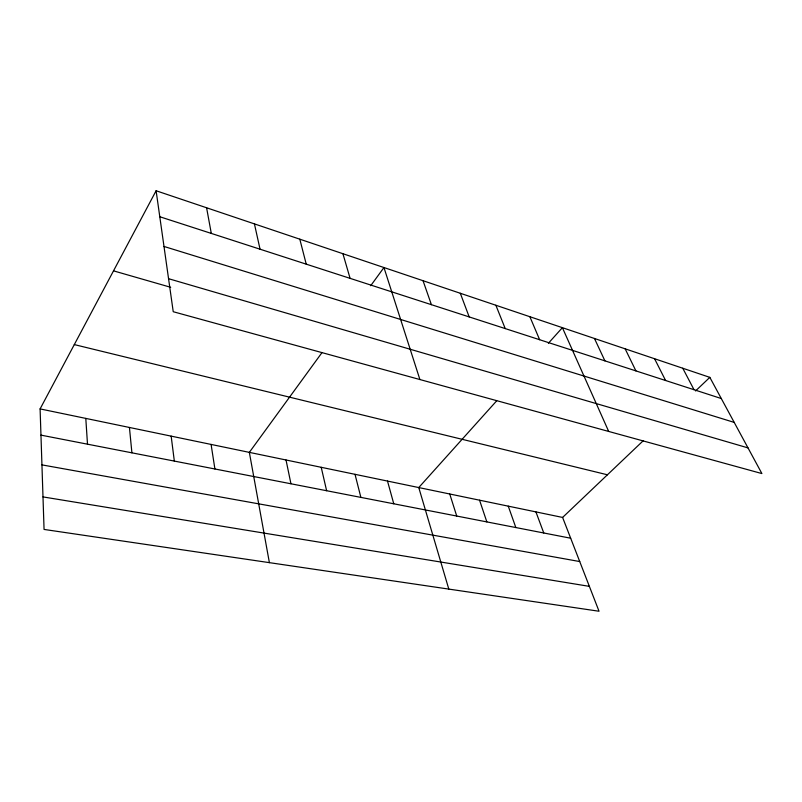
<?xml version="1.0" encoding="UTF-8"?>
<svg xmlns="http://www.w3.org/2000/svg" width="802" height="802" viewBox="0 0 802 802"><rect width="100%" height="100%" fill="white"/><g stroke="black" fill="none" stroke-linecap="round" stroke-linejoin="round"><path stroke-width="1.2" d="M40.1 408.91L562.603 517.44L599.034 611.244L44.06 529.43L40.1 408.91L156.109 190.756L709.83 377.361L761.9 473.571L173.232 311.717L156.109 190.756M321.983 352.629L249.342 452.368L269.392 562.653M370.694 285.733L383.957 267.537L419.897 379.536M496.679 400.83L418.764 487.556L448.809 589.099M548.367 343.276L562.392 327.667L608.698 431.446M562.603 517.44L643.284 440.679M695.545 390.955L709.83 377.361M42.987 496.909L589.37 586.362M41.935 464.879L579.736 561.55M40.962 435.125L570.673 538.222M74.305 344.589L607.425 474.794M113.513 270.855L170.686 287.296M168.56 278.695L748.005 447.897M163.999 246.455L734.211 422.403M159.788 216.74L721.299 398.544M682.763 368.238L694.021 389.712M654.562 358.735L665.59 380.499M625.149 348.82L635.916 370.895M594.462 338.474L604.919 360.86M529.871 316.71L539.636 339.717M495.867 305.251L505.22 328.579M460.298 293.261L469.19 316.91M535.926 511.897L543.766 532.979M508.267 506.152L515.836 527.546M423.035 280.71L431.406 304.68M479.556 500.187L486.844 521.901M449.742 493.992L456.719 516.037M342.925 253.713L350.083 278.354M387.506 481.07L393.762 503.786M299.808 239.176L306.234 264.159M355.015 474.323L360.87 497.39M321.211 467.295L326.625 490.724M254.424 223.878L260.038 249.201M286.023 459.987L290.946 483.776M206.585 207.768L211.297 233.412M211.086 444.428L214.906 468.98M171.157 436.128L174.335 461.08M129.433 427.466L131.909 452.829M85.794 418.403L87.498 444.188"/></g></svg>
